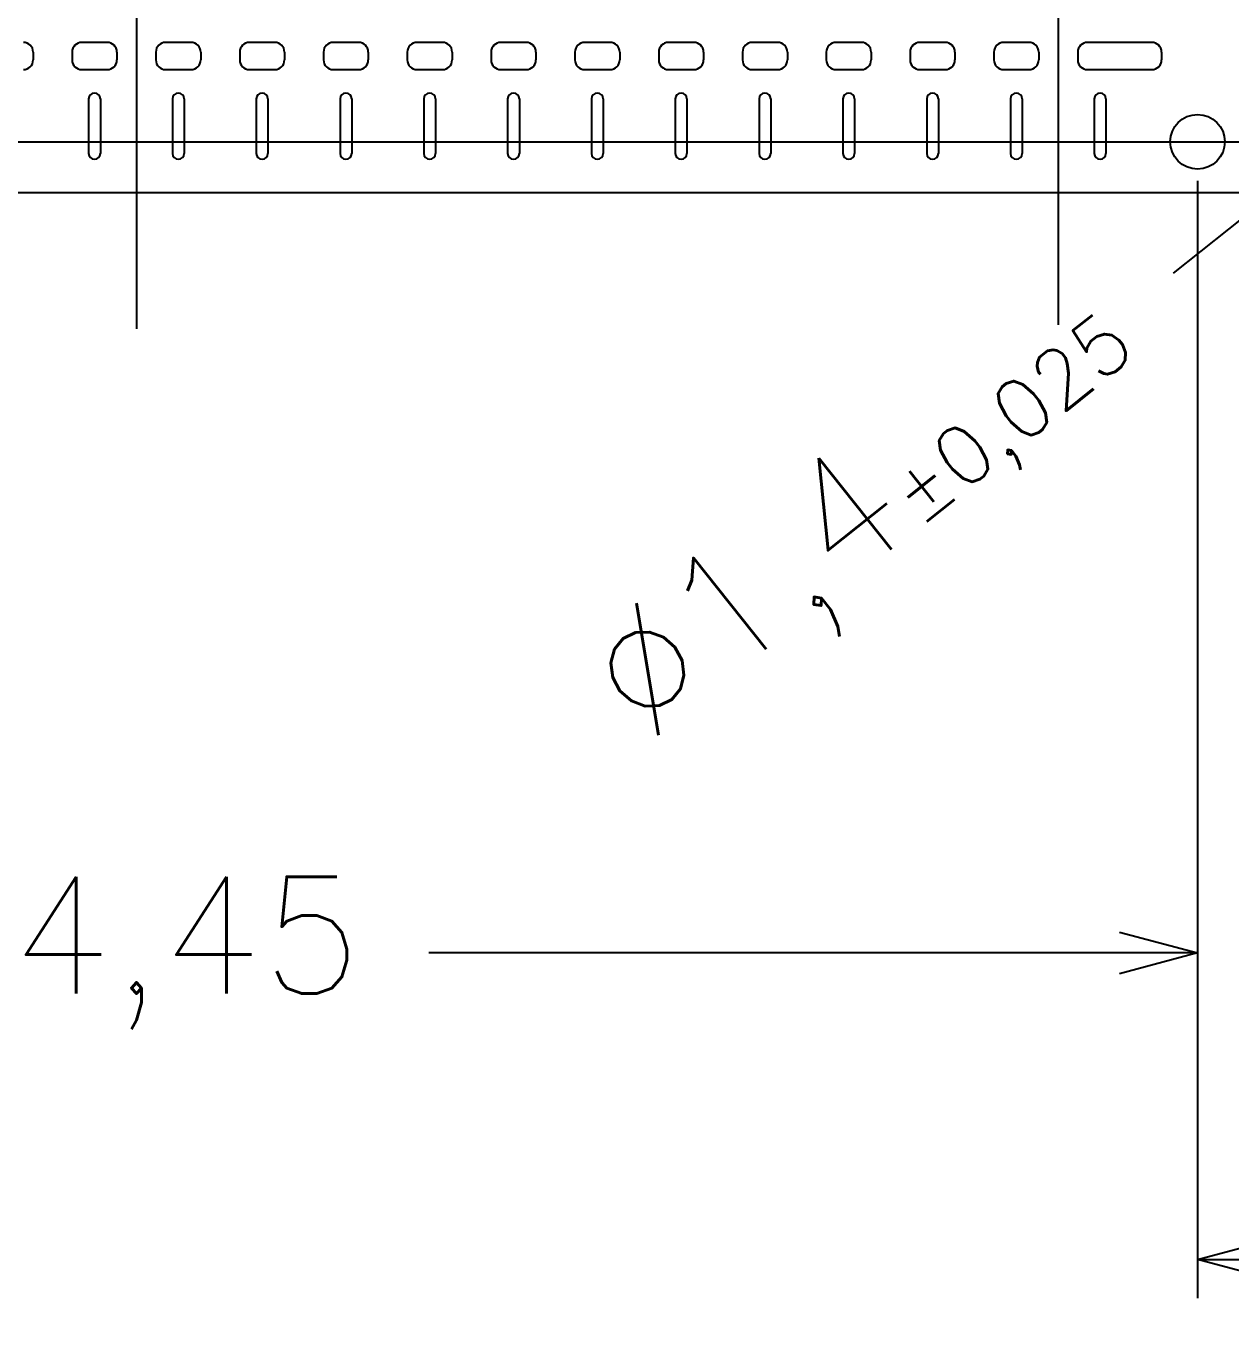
# Model space of a CAD drawing. Header units: millimetres. Extents: x -992 to 1678, y 98 to 1000.
# Drawn here: x -813.62 to -782.72, y 827.67 to 861.38 of the extents above; entities that cross this region are included whole.
import ezdxf

# ---------------------------------------------------------------- set-up
doc = ezdxf.new("R2010")
doc.units = ezdxf.units.MM
doc.header["$PDMODE"] = 3
doc.header["$PDSIZE"] = -1
doc.linetypes.add('CENTER', pattern=[10.16, 6.35, -1.27, 1.27, -1.27])
doc.layers.get('DEFPOINTS').update_dxf_attribs({"color": 10})
for name, color, linetype in [('1', 3, 'Continuous'), ('CEN', 8, 'CENTER'), ('DIM', 7, 'Continuous')]:
    doc.layers.add(name, color=color, linetype=linetype)
doc.styles.add('SIMPLEX', font='simplex')
doc.styles.get("Standard").update_dxf_attribs({"font": 'txt.shx', "bigfont": 'chineset.shx'})
doc.dimstyles.new('ISO-25', dxfattribs={"dimtxt": 2.5, "dimasz": 2.5, "dimexe": 1.25, "dimexo": 0.625, "dimtad": 1, "dimtxsty": 'Standard', "dimcen": 2.5, "dimadec": 0, "dimazin": 0, "dimtfac": 1, "dimtmove": 0, "dimatfit": 3, "dimfxl": 0, "dimarcsym": 0})

# ---------------------------------------------------------------- blocks, each defined once
blk = doc.blocks.new('_OPEN30')
at = {"color": 0, "linetype": 'ByBlock'}
for p, q in [((-1, 0.268), (0, 0)), ((0, 0), (-1, -0.268)), ((0, 0), (-1, 0))]:
    blk.add_line(p, q, dxfattribs=at)
blk = doc.blocks.new('*D9')
at = {"layer": 'DEFPOINTS', "color": 0}
for p in [(-838.024, 858.416), (-783.574, 858.416), (-783.574, 837.596)]:
    blk.add_point(p, dxfattribs=at)
at = {"layer": 'DIM', "color": 0, "lineweight": -2}
for p, q in [((-838.024, 857.416), (-838.024, 836.596)), ((-783.574, 857.416), (-783.574, 836.596)), ((-836.024, 837.596), (-818.299, 837.596)), ((-785.574, 837.596), (-803.299, 837.596))]:
    blk.add_line(p, q, dxfattribs=at)
at = {"layer": 'DIM', "color": 0, "lineweight": -2, "xscale": 2, "yscale": 2, "zscale": 2, "rotation": 180}
blk.add_blockref('_OPEN30', (-838.024, 837.596), dxfattribs=at)
at = {"layer": 'DIM', "color": 0, "lineweight": -2, "xscale": 2, "yscale": 2, "zscale": 2}
blk.add_blockref('_OPEN30', (-783.574, 837.596), dxfattribs=at)
at = {"layer": 'DIM', "color": 0, "insert": (-810.799, 837.596), "char_height": 3, "attachment_point": 5, "style": 'SIMPLEX'}
blk.add_mtext('54,45', dxfattribs=at)
blk = doc.blocks.new('*D11')
at = {"layer": 'DEFPOINTS', "color": 0}
for p in [(-783.574, 858.416), (-776.324, 858.416), (-776.324, 829.732)]:
    blk.add_point(p, dxfattribs=at)
at = {"layer": 'DIM', "color": 0, "lineweight": -2}
for p, q in [((-783.574, 857.416), (-783.574, 828.732)), ((-776.324, 857.416), (-776.324, 828.732)), ((-781.574, 829.732), (-778.324, 829.732)), ((-776.324, 829.732), (-773.324, 829.732))]:
    blk.add_line(p, q, dxfattribs=at)
at = {"layer": 'DIM', "color": 0, "lineweight": -2, "xscale": 2, "yscale": 2, "zscale": 2, "rotation": 180}
blk.add_blockref('_OPEN30', (-783.574, 829.732), dxfattribs=at)
at = {"layer": 'DIM', "color": 0, "lineweight": -2, "xscale": 2, "yscale": 2, "zscale": 2}
blk.add_blockref('_OPEN30', (-776.324, 829.732), dxfattribs=at)
at = {"layer": 'DIM', "color": 0, "insert": (-767.252, 829.732), "char_height": 3, "attachment_point": 5, "style": 'SIMPLEX'}
blk.add_mtext('7,25', dxfattribs=at)
blk = doc.blocks.new('*D34')
at = {"layer": 'DEFPOINTS', "color": 0}
for p in [(-899.724, 858.416), (-660.174, 858.416), (-899.724, 820.719)]:
    blk.add_point(p, dxfattribs=at)
at = {"layer": 'DIM', "color": 0, "lineweight": -2}
for p, q in [((-899.724, 857.416), (-899.724, 819.719)), ((-660.174, 857.416), (-660.174, 819.719)), ((-897.724, 820.719), (-788.877, 820.719)), ((-662.174, 820.719), (-771.02, 820.719))]:
    blk.add_line(p, q, dxfattribs=at)
at = {"layer": 'DIM', "color": 0, "lineweight": -2, "xscale": 2, "yscale": 2, "zscale": 2, "rotation": 180}
blk.add_blockref('_OPEN30', (-899.724, 820.719), dxfattribs=at)
at = {"layer": 'DIM', "color": 0, "lineweight": -2, "xscale": 2, "yscale": 2, "zscale": 2}
blk.add_blockref('_OPEN30', (-660.174, 820.719), dxfattribs=at)
at = {"layer": 'DIM', "color": 0, "insert": (-779.949, 820.719), "char_height": 3, "attachment_point": 5, "style": 'SIMPLEX'}
blk.add_mtext('239,55', dxfattribs=at)
blk = doc.blocks.new('*D98')
at = {"layer": 'DEFPOINTS', "color": 0}
for p in [(-779.401, 858.852), (-780.496, 857.98)]:
    blk.add_point(p, dxfattribs=at)
at = {"layer": 'DIM', "color": 0, "lineweight": -2}
for p, q in [((-777.836, 860.098), (-776.271, 861.343)), ((-779.401, 858.852), (-780.496, 857.98)), ((-784.192, 855.039), (-782.061, 856.735))]:
    blk.add_line(p, q, dxfattribs=at)
at = {"layer": 'DIM', "color": 0, "lineweight": -2, "xscale": 2, "yscale": 2, "zscale": 2}
for p, rotation in [((-779.401, 858.852), 218.5169423281127), ((-780.496, 857.98), 38.51694232811271)]:
    blk.add_blockref('_OPEN30', p, dxfattribs=dict(at, rotation=rotation))
at = {"layer": 'DIM', "color": 0, "insert": (-792.072, 848.767), "char_height": 3, "attachment_point": 5, "rotation": 38.5169, "style": 'SIMPLEX'}
blk.add_mtext('∅1,4{\\H1.500000;±0,025}', dxfattribs=at)

msp = doc.modelspace()

# ---------------------------------------------------------------- linework, layer by layer
at = {"layer": '1', "linetype": 'ByBlock'}
for p, q in [((-813.4486804, 860.71640189), (-813.4486804, 860.51640189)), ((-812.4486804, 860.71640189), (-812.4486804, 860.51640189)), ((-811.5486804, 860.96640189), (-812.1986804, 860.96640189)), ((-811.2986804, 860.71640189), (-811.2986804, 860.51640189)), ((-810.2986804, 860.71640189), (-810.2986804, 860.51640189)), ((-809.3986804, 860.96640189), (-810.0486804, 860.96640189)), ((-809.1486804, 860.71640189), (-809.1486804, 860.51640189)), ((-808.1486804, 860.71640189), (-808.1486804, 860.51640189)), ((-807.2486804, 860.96640189), (-807.8986804, 860.96640189)), ((-806.9986804, 860.71640189), (-806.9986804, 860.51640189)), ((-805.9986804, 860.71640189), (-805.9986804, 860.51640189)), ((-805.0986804, 860.96640189), (-805.7486804, 860.96640189)), ((-804.8486804, 860.71640189), (-804.8486804, 860.51640189)), ((-803.8486804, 860.71640189), (-803.8486804, 860.51640189)), ((-802.9486804, 860.96640189), (-803.5986804, 860.96640189)), ((-802.6986804, 860.71640189), (-802.6986804, 860.51640189)), ((-801.6986804, 860.71640189), (-801.6986804, 860.51640189)), ((-800.7986804, 860.96640189), (-801.4486804, 860.96640189)), ((-800.5486804, 860.71640189), (-800.5486804, 860.51640189)), ((-799.5486804, 860.71640189), (-799.5486804, 860.51640189)), ((-798.6486804, 860.96640189), (-799.2986804, 860.96640189)), ((-798.3986804, 860.71640189), (-798.3986804, 860.51640189)), ((-797.3986804, 860.71640189), (-797.3986804, 860.51640189)), ((-796.4986804, 860.96640189), (-797.1486804, 860.96640189)), ((-796.2486804, 860.71640189), (-796.2486804, 860.51640189)), ((-795.2486804, 860.71640189), (-795.2486804, 860.51640189)), ((-794.3486804, 860.96640189), (-794.9986804, 860.96640189)), ((-794.0986804, 860.71640189), (-794.0986804, 860.51640189)), ((-793.0986804, 860.71640189), (-793.0986804, 860.51640189)), ((-792.1986804, 860.96640189), (-792.8486804, 860.96640189)), ((-791.9486804, 860.71640189), (-791.9486804, 860.51640189)), ((-790.9486804, 860.71640189), (-790.9486804, 860.51640189)), ((-790.0486804, 860.96640189), (-790.6986804, 860.96640189)), ((-789.7986804, 860.71640189), (-789.7986804, 860.51640189)), ((-788.7986804, 860.71640189), (-788.7986804, 860.51640189)), ((-787.8986804, 860.96640189), (-788.5486804, 860.96640189)), ((-787.6486804, 860.71640189), (-787.6486804, 860.51640189)), ((-786.6486804, 860.71640189), (-786.6486804, 860.51640189)), ((-784.7486804, 860.96640189), (-786.3986804, 860.96640189)), ((-784.4986804, 860.71640189), (-784.4986804, 860.51640189)), ((-840.6486804, 857.11640189), (-810.7986804, 857.11640189)), ((-810.7986804, 857.11640189), (-780.9486804, 857.11640189))]:
    msp.add_line(p, q, dxfattribs=at)
at = {"layer": '1'}
for p, q in [((-812.1986804, 860.26640189), (-811.5486804, 860.26640189)), ((-810.0486804, 860.26640189), (-809.3986804, 860.26640189)), ((-807.8986804, 860.26640189), (-807.2486804, 860.26640189)), ((-805.7486804, 860.26640189), (-805.0986804, 860.26640189)), ((-803.5986804, 860.26640189), (-802.9486804, 860.26640189)), ((-801.4486804, 860.26640189), (-800.7986804, 860.26640189)), ((-799.2986804, 860.26640189), (-798.6486804, 860.26640189)), ((-797.1486804, 860.26640189), (-796.4986804, 860.26640189)), ((-794.9986804, 860.26640189), (-794.3486804, 860.26640189)), ((-792.8486804, 860.26640189), (-792.1986804, 860.26640189)), ((-790.6986804, 860.26640189), (-790.0486804, 860.26640189)), ((-788.5486804, 860.26640189), (-787.8986804, 860.26640189)), ((-786.3986804, 860.26640189), (-784.7486804, 860.26640189)), ((-812.0236804, 859.51640189), (-812.0236804, 858.11640189)), ((-812.0236804, 859.51640189), (-812.0236804, 858.11640189)), ((-811.7236804, 859.51640189), (-811.7236804, 858.11640189)), ((-811.7236804, 859.51640189), (-811.7236804, 858.11640189)), ((-809.8736804, 859.51640189), (-809.8736804, 858.11640189)), ((-809.8736804, 859.51640189), (-809.8736804, 858.11640189)), ((-809.5736804, 859.51640189), (-809.5736804, 858.11640189)), ((-809.5736804, 859.51640189), (-809.5736804, 858.11640189)), ((-807.7236804, 859.51640189), (-807.7236804, 858.11640189)), ((-807.7236804, 859.51640189), (-807.7236804, 858.11640189)), ((-807.4236804, 859.51640189), (-807.4236804, 858.11640189)), ((-807.4236804, 859.51640189), (-807.4236804, 858.11640189)), ((-805.5736804, 859.51640189), (-805.5736804, 858.11640189)), ((-805.5736804, 859.51640189), (-805.5736804, 858.11640189)), ((-805.2736804, 859.51640189), (-805.2736804, 858.11640189)), ((-805.2736804, 859.51640189), (-805.2736804, 858.11640189)), ((-803.4236804, 859.51640189), (-803.4236804, 858.11640189)), ((-803.4236804, 859.51640189), (-803.4236804, 858.11640189)), ((-803.1236804, 859.51640189), (-803.1236804, 858.11640189)), ((-803.1236804, 859.51640189), (-803.1236804, 858.11640189)), ((-801.2736804, 859.51640189), (-801.2736804, 858.11640189)), ((-801.2736804, 859.51640189), (-801.2736804, 858.11640189)), ((-800.9736804, 859.51640189), (-800.9736804, 858.11640189)), ((-800.9736804, 859.51640189), (-800.9736804, 858.11640189)), ((-799.1236804, 859.51640189), (-799.1236804, 858.11640189)), ((-799.1236804, 859.51640189), (-799.1236804, 858.11640189)), ((-798.8236804, 859.51640189), (-798.8236804, 858.11640189)), ((-798.8236804, 859.51640189), (-798.8236804, 858.11640189)), ((-796.9736804, 859.51640189), (-796.9736804, 858.11640189)), ((-796.9736804, 859.51640189), (-796.9736804, 858.11640189)), ((-796.6736804, 859.51640189), (-796.6736804, 858.11640189)), ((-796.6736804, 859.51640189), (-796.6736804, 858.11640189)), ((-794.8236804, 859.51640189), (-794.8236804, 858.11640189)), ((-794.8236804, 859.51640189), (-794.8236804, 858.11640189)), ((-794.5236804, 859.51640189), (-794.5236804, 858.11640189)), ((-794.5236804, 859.51640189), (-794.5236804, 858.11640189)), ((-792.6736804, 859.51640189), (-792.6736804, 858.11640189)), ((-792.6736804, 859.51640189), (-792.6736804, 858.11640189)), ((-792.3736804, 859.51640189), (-792.3736804, 858.11640189)), ((-792.3736804, 859.51640189), (-792.3736804, 858.11640189)), ((-790.5236804, 859.51640189), (-790.5236804, 858.11640189)), ((-790.5236804, 859.51640189), (-790.5236804, 858.11640189)), ((-790.2236804, 859.51640189), (-790.2236804, 858.11640189)), ((-790.2236804, 859.51640189), (-790.2236804, 858.11640189)), ((-788.3736804, 859.51640189), (-788.3736804, 858.11640189)), ((-788.3736804, 859.51640189), (-788.3736804, 858.11640189)), ((-788.0736804, 859.51640189), (-788.0736804, 858.11640189)), ((-788.0736804, 859.51640189), (-788.0736804, 858.11640189)), ((-786.2236804, 859.51640189), (-786.2236804, 858.11640189)), ((-786.2236804, 859.51640189), (-786.2236804, 858.11640189)), ((-785.9236804, 859.51640189), (-785.9236804, 858.11640189)), ((-785.9236804, 859.51640189), (-785.9236804, 858.11640189))]:
    msp.add_line(p, q, dxfattribs=at)
msp.add_circle((-783.5736804, 858.41640189), 0.7, dxfattribs=at)
at = {"layer": '1', "linetype": 'ByBlock'}
for centre, start, end in [((-813.6986804, 860.71640189), 360, 90), ((-812.1986804, 860.71640189), 90, 180), ((-811.5486804, 860.71640189), 360, 90), ((-810.0486804, 860.71640189), 90, 180), ((-809.3986804, 860.71640189), 360, 90), ((-807.8986804, 860.71640189), 90, 180), ((-807.2486804, 860.71640189), 360, 90), ((-805.7486804, 860.71640189), 90, 180), ((-805.0986804, 860.71640189), 360, 90), ((-803.5986804, 860.71640189), 90, 180), ((-802.9486804, 860.71640189), 360, 90), ((-801.4486804, 860.71640189), 90, 180), ((-800.7986804, 860.71640189), 360, 90), ((-799.2986804, 860.71640189), 90, 180), ((-798.6486804, 860.71640189), 360, 90), ((-797.1486804, 860.71640189), 90, 180), ((-796.4986804, 860.71640189), 360, 90), ((-794.9986804, 860.71640189), 90, 180), ((-794.3486804, 860.71640189), 360, 90), ((-792.8486804, 860.71640189), 90, 180), ((-792.1986804, 860.71640189), 360, 90), ((-790.6986804, 860.71640189), 90, 180), ((-790.0486804, 860.71640189), 360, 90), ((-788.5486804, 860.71640189), 90, 180), ((-787.8986804, 860.71640189), 360, 90), ((-786.3986804, 860.71640189), 90, 180), ((-784.7486804, 860.71640189), 360, 90), ((-813.6986804, 860.51640189), 270, 360), ((-812.1986804, 860.51640189), 180, 270), ((-811.5486804, 860.51640189), 270, 360), ((-810.0486804, 860.51640189), 180, 270), ((-809.3986804, 860.51640189), 270, 360), ((-807.8986804, 860.51640189), 180, 270), ((-807.2486804, 860.51640189), 270, 360), ((-805.7486804, 860.51640189), 180, 270), ((-805.0986804, 860.51640189), 270, 360), ((-803.5986804, 860.51640189), 180, 270), ((-802.9486804, 860.51640189), 270, 360), ((-801.4486804, 860.51640189), 180, 270), ((-800.7986804, 860.51640189), 270, 360), ((-799.2986804, 860.51640189), 180, 270), ((-798.6486804, 860.51640189), 270, 360), ((-797.1486804, 860.51640189), 180, 270), ((-796.4986804, 860.51640189), 270, 360), ((-794.9986804, 860.51640189), 180, 270), ((-794.3486804, 860.51640189), 270, 360), ((-792.8486804, 860.51640189), 180, 270), ((-792.1986804, 860.51640189), 270, 360), ((-790.6986804, 860.51640189), 180, 270), ((-790.0486804, 860.51640189), 270, 360), ((-788.5486804, 860.51640189), 180, 270), ((-787.8986804, 860.51640189), 270, 360), ((-786.3986804, 860.51640189), 180, 270), ((-784.7486804, 860.51640189), 270, 360)]:
    msp.add_arc(centre, 0.25, start, end, dxfattribs=at)
at = {"layer": '1'}
for centre, start, end in [((-811.8736804, 859.51640189), 0, 180), ((-811.8736804, 859.51640189), 0, 180), ((-809.7236804, 859.51640189), 0, 180), ((-809.7236804, 859.51640189), 0, 180), ((-807.5736804, 859.51640189), 0, 180), ((-807.5736804, 859.51640189), 0, 180), ((-805.4236804, 859.51640189), 0, 180), ((-805.4236804, 859.51640189), 0, 180), ((-803.2736804, 859.51640189), 0, 180), ((-803.2736804, 859.51640189), 0, 180), ((-801.1236804, 859.51640189), 0, 180), ((-801.1236804, 859.51640189), 0, 180), ((-798.9736804, 859.51640189), 0, 180), ((-798.9736804, 859.51640189), 0, 180), ((-796.8236804, 859.51640189), 0, 180), ((-796.8236804, 859.51640189), 0, 180), ((-794.6736804, 859.51640189), 0, 180), ((-794.6736804, 859.51640189), 0, 180), ((-792.5236804, 859.51640189), 0, 180), ((-792.5236804, 859.51640189), 0, 180), ((-790.3736804, 859.51640189), 0, 180), ((-790.3736804, 859.51640189), 0, 180), ((-788.2236804, 859.51640189), 0, 180), ((-788.2236804, 859.51640189), 0, 180), ((-786.0736804, 859.51640189), 0, 180), ((-786.0736804, 859.51640189), 0, 180), ((-811.8736804, 858.11640189), 180, 0), ((-811.8736804, 858.11640189), 180, 0), ((-809.7236804, 858.11640189), 180, 0), ((-809.7236804, 858.11640189), 180, 0), ((-807.5736804, 858.11640189), 180, 0), ((-807.5736804, 858.11640189), 180, 0), ((-805.4236804, 858.11640189), 180, 0), ((-805.4236804, 858.11640189), 180, 0), ((-803.2736804, 858.11640189), 180, 0), ((-803.2736804, 858.11640189), 180, 0), ((-801.1236804, 858.11640189), 180, 0), ((-801.1236804, 858.11640189), 180, 0), ((-798.9736804, 858.11640189), 180, 0), ((-798.9736804, 858.11640189), 180, 0), ((-796.8236804, 858.11640189), 180, 0), ((-796.8236804, 858.11640189), 180, 0), ((-794.6736804, 858.11640189), 180, 0), ((-794.6736804, 858.11640189), 180, 0), ((-792.5236804, 858.11640189), 180, 0), ((-792.5236804, 858.11640189), 180, 0), ((-790.3736804, 858.11640189), 180, 0), ((-790.3736804, 858.11640189), 180, 0), ((-788.2236804, 858.11640189), 180, 0), ((-788.2236804, 858.11640189), 180, 0), ((-786.0736804, 858.11640189), 180, 0), ((-786.0736804, 858.11640189), 180, 0)]:
    msp.add_arc(centre, 0.15, start, end, dxfattribs=at)
at = {"layer": 'CEN', "linetype": 'ByBlock'}
for p, q in [((-810.7986804, 920.61640189), (-810.7986804, 853.61640189)), ((-787.1486804, 920.51640189), (-787.1486804, 853.71640189)), ((-904.7736804, 858.41640189), (-656.1236804, 858.41640189))]:
    msp.add_line(p, q, dxfattribs=at)

# ---------------------------------------------------------------- dimensions: what is measured, and where the dimension line sits
at = {"layer": 'DIM'}
dim = msp.add_diameter_dim_2p(p1=(-779.400983568, 858.852324105), p2=(-780.496377231, 857.980479668), dimstyle='ISO-25', override={"dimtxt": 3, "dimasz": 2, "dimexe": 1, "dimexo": 1, "dimgap": 1.5, "dimtad": 0, "dimdec": 8, "dimtxsty": 'SIMPLEX', "dimblk1": 'OPEN30', "dimblk2": 'OPEN30', "dimsah": 1, "dimtol": 1, "dimtp": 0.025, "dimtm": 0.025, "dimtfac": 0.5, "dimtdec": 8}, dxfattribs=at)
dim.commit()
dim.dimension.update_dxf_attribs({"geometry": '*D98', "text_midpoint": (-792.072336195, 848.766956021), "dimtype": 163})
for base, p1, p2, picture, middle in [((-899.7236803994, 820.7191054108), (-660.1736803994, 858.4164018862), (-899.7236803994, 858.4164018862), '*D34', (-779.9486803994, 820.7191054108)), ((-783.5736803994, 837.5960476242), (-838.0236803994, 858.4164018862), (-783.5736803994, 858.4164018862), '*D9', (-810.7986803994, 837.5960476242))]:
    dim = msp.add_linear_dim(base=base, p1=p1, p2=p2, dimstyle='ISO-25', override={"dimtxt": 3, "dimasz": 2, "dimexe": 1, "dimexo": 1, "dimgap": 1.5, "dimtad": 0, "dimdec": 8, "dimtxsty": 'SIMPLEX', "dimblk1": 'OPEN30', "dimblk2": 'OPEN30', "dimsah": 1, "dimtp": 0.05, "dimtm": 0.05, "dimtfac": 0.5, "dimtdec": 8}, dxfattribs=at)
    dim.commit()
    dim.dimension.update_dxf_attribs({"geometry": picture, "text_midpoint": middle})
dim = msp.add_linear_dim(base=(-776.3236803994, 829.7322828485), p1=(-783.5736803994, 858.4164018862), p2=(-776.3236803994, 858.4164018862), dimstyle='ISO-25', override={"dimtxt": 3, "dimasz": 2, "dimexe": 1, "dimexo": 1, "dimgap": 1.5, "dimtad": 0, "dimdec": 8, "dimtxsty": 'SIMPLEX', "dimblk1": 'OPEN30', "dimblk2": 'OPEN30', "dimsah": 1, "dimtp": 0.05, "dimtm": 0.05, "dimtfac": 0.5, "dimtdec": 8}, dxfattribs=at)
dim.commit()
dim.dimension.update_dxf_attribs({"geometry": '*D11', "text_midpoint": (-767.2522518279, 829.7322828485), "dimtype": 160})

doc.saveas('drawing.dxf')
